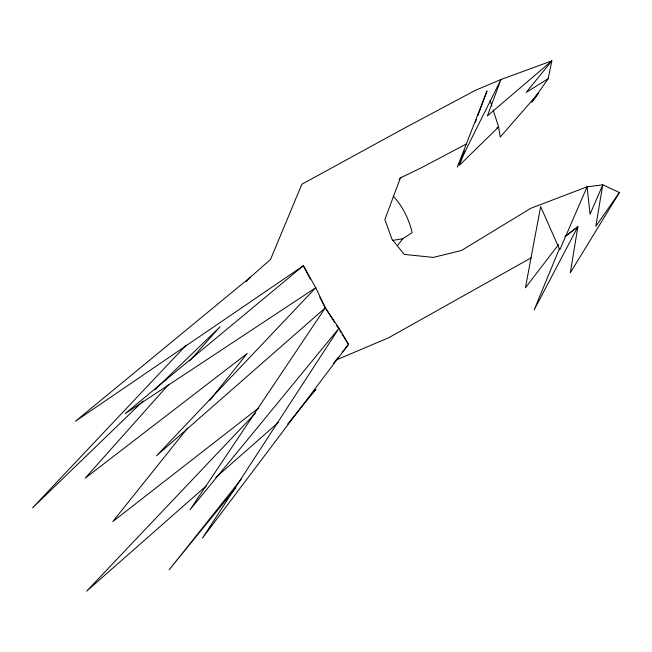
<?xml version="1.0" encoding="UTF-8"?>
<svg xmlns="http://www.w3.org/2000/svg" width="652" height="652" viewBox="0 0 652 652"><rect width="100%" height="100%" fill="white"/><g stroke="black" fill="none" stroke-linecap="round" stroke-linejoin="round"><path stroke-width="0.98" d="M493.132 109.878L498.617 126.953L500.223 137.042L538.519 93.081L531.804 102.177L548.145 78.753L551.853 60.848L500.948 79.536L475.21 90.424L402.993 128.9L301.852 184.271L270.539 259.455L250.286 277.263L75.453 421.249L303.351 265.723L315.78 287.703L325.315 307.825L334.492 322.275M464.762 150.914L459.464 165.192L498.617 126.953L496.824 127.898M475.373 122.34L476.433 119.479M477.843 115.673L487.036 90.913L457.28 167.148L500.948 79.536L487.378 115.926L551.853 60.848L526.172 92.405L548.145 78.753M559.506 248.485L534.151 309.912L577.908 226.66L564.885 236.725M466.327 144.002L421.469 167.694L400.385 177.915L384.867 219.569L391.95 239.154L404.24 254.419L433.344 257.401L461.494 250.482L530.712 208.322L587.077 186.822L602.774 184.809L619.4 192.527L570.304 272.805L577.908 226.66L566.254 235.739M619.4 192.527L595.814 226.325L602.774 184.809L590.052 214.215L587.077 186.822L559.815 249.822L540.638 206.578L525.414 287.817L558.585 244.524M397.378 245.747L402.732 238.705L412.145 232.658C409.114 219.349 402.496 205.95 393.156 196.122M241.419 478.959L169.178 569.75L235.804 487.859M333.319 363.49L338.388 357.117M342.194 352.341L348.527 344.37L339.04 328.2L325.315 307.825L319.708 297.076M187.613 428.014L112.788 521.567L258.787 407.859M209.805 400.271L247.214 353.49L85.184 478.161L168.485 384.639M287.695 424.077L315.886 389.431L313.588 391.445M189.479 361.069L219.96 326.856L154.826 389.766M186.097 345.242L32.6 507.802L143.114 401.07M246.097 281.697L250.286 277.263M255.397 413.197L86.675 591.152L206.627 485.585M399.211 179.219L401.453 177.197M215.796 477.517L278.445 422.374M531.608 257.597L388.779 337.687L337.687 359.358M392.716 240.417L402.732 238.705M336.652 325.674L337.728 327.377M339.888 330.776L340.972 332.471M342.047 334.174L348.527 344.37L202.487 538.079L339.04 328.2L190.025 509.75L325.315 307.825L156.537 455.781L315.78 287.703L125.176 413.653L303.351 265.723L310.36 279.162M490.084 100.4L491.918 106.089"/></g></svg>
